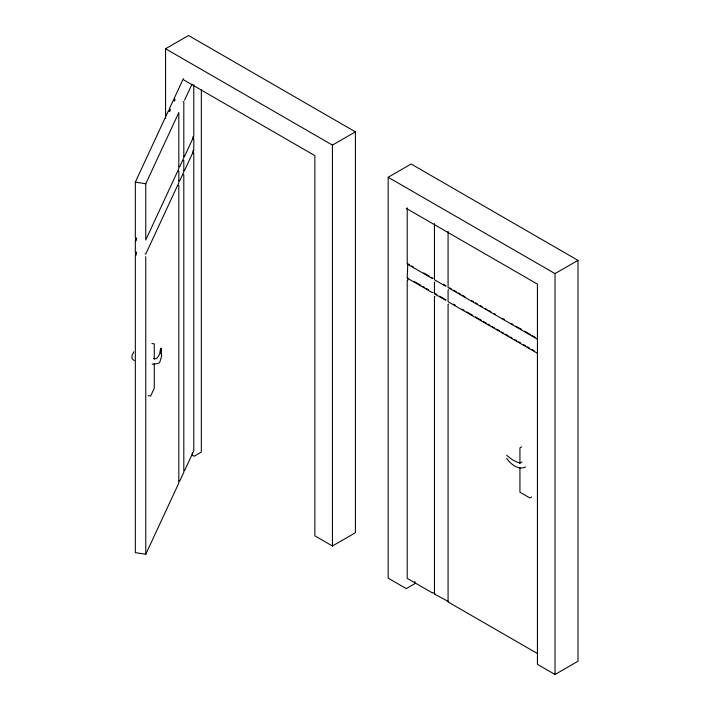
<?xml version="1.0" encoding="UTF-8"?>
<svg xmlns="http://www.w3.org/2000/svg" width="710" height="710" viewBox="0 0 710 710"><rect width="100%" height="100%" fill="white"/><g stroke="black" fill="none" stroke-linecap="round" stroke-linejoin="round"><path stroke-width="1.06" d="M160.371 350.687L159.848 353.793L157.567 357.458L156.182 358.798L153.529 358.39M135.326 238.303L135.326 182.133L168.368 110.92M183.331 78.686L174.065 98.654L174.065 100.864M169.104 111.035L170.027 109.047L170.027 111.248M145.772 183.748L178.822 112.535L178.822 168.714L145.772 239.927L145.772 183.748L135.326 182.133M184.52 100.279L191.931 84.295M136.719 237.85L135.326 240.859L135.326 252.387L136.054 252.494L136.054 255.201M136.719 252.077L135.326 255.085L135.326 552.637L145.772 554.253L178.822 483.04L178.822 185.487L178.095 185.381M152.206 364.186L157.212 363.618L159.351 362.792L159.892 361.86L161.658 356.065L161.099 348.211L160.318 349.906L160.371 353.633M184.52 470.783L193.786 450.806L193.786 153.254M133.773 351.823L132.007 355.621L132.007 358.568L134.226 360.671M165.563 118.526L165.563 48.75L188.523 35.5L355.399 131.847L355.399 532.731L332.44 545.99L314.849 535.828L314.849 155.614L183.686 79.884M165.563 48.75L332.44 145.097L355.399 131.847M414.862 581.437L414.862 583.655L406.271 588.617L388.157 578.153L388.157 177.269L411.117 164.01L577.993 260.357L577.993 661.25L555.034 674.5L537.434 664.338L537.434 284.124L406.271 208.394M434.99 281.994L434.458 282.305L434.458 293.833L445.56 300.241L446.093 299.931L439.623 296.194M433.073 292.413L432.532 292.724L407.212 278.107L407.753 263.721L409.626 264.803M434.99 296.23L434.458 296.54L434.458 594.092L448.622 601.645M448.622 289.866L448.081 290.177L448.081 301.706L537.417 353.278M448.622 304.093L448.081 304.404L448.081 601.956L537.417 653.528M388.157 177.269L555.034 273.607L577.993 260.357M521.672 446.865L519.933 447.877L519.933 463.39M521.957 461.961L520.013 463.089L516.534 461.882L512.505 459.805L506.585 455.332M531.612 496.938L529.864 497.95L519.933 492.207L519.933 467.828M525.569 466.994C518.034 470.428 510.721 464.1 506.585 458.278M183.082 101.681L183.81 101.787L183.81 157.966L179.745 166.717L179.018 166.61M183.784 156.333L184.52 156.448L193.786 136.48L193.786 84.712M183.082 160.398L183.81 160.513L183.81 172.042L179.745 180.793L179.018 180.686M183.784 170.409L184.52 170.524L193.786 150.555L193.786 139.027L193.049 138.911L193.049 136.364M178.095 171.145L178.822 171.261L178.822 182.79L145.772 254.002L145.044 253.887M183.082 174.633L183.81 174.749L183.81 472.292L179.745 481.052L179.018 480.936M151.887 343.507L154.274 343.871L154.274 359.393M148.248 395.674L150.635 396.047L154.274 388.21L154.274 363.822M411.498 265.886L413.38 266.969M423.692 272.924L429.319 276.172M431.201 277.255L433.073 278.338L432.532 278.648L407.212 264.031L407.212 207.852M443.324 284.257L446.093 285.855L445.56 286.166L434.458 279.758L434.458 223.588M449.581 287.87L451.507 288.979M453.424 290.088L456.308 291.748M458.225 292.857L460.151 293.967M462.068 295.076L464.952 296.745M471.671 300.623L473.597 301.732M475.514 302.842L477.44 303.951M480.324 305.62L482.241 306.729M485.125 308.389L487.042 309.498M488.968 310.607L490.885 311.717M493.769 313.376L495.686 314.486M502.414 318.373L504.331 319.482M511.058 323.361L512.984 324.47M515.859 326.139L521.628 329.467M524.504 331.126L530.272 334.454M532.189 335.564L535.074 337.232M537.417 339.202L448.081 287.621L448.081 231.451M414.312 281.586L420.879 285.376M422.761 286.458L424.633 287.541M426.506 288.624L428.387 289.707M434.99 293.523L436.845 294.597M453.424 304.164L455.341 305.273M462.068 309.161L463.994 310.27M466.869 311.93L472.638 315.258M475.514 316.917L481.282 320.245M483.199 321.355L486.084 323.023M488.001 324.133L489.927 325.242M491.844 326.351L494.728 328.011M496.654 329.12L499.529 330.789M501.455 331.898L503.372 333.008M505.298 334.117L508.174 335.777M510.099 336.886L512.016 337.995M514.901 339.655L516.818 340.764M518.744 341.874L520.661 342.983M523.545 344.652L525.471 345.761M527.388 346.87L529.314 347.98M532.189 349.639L534.115 350.749M433.073 592.672L434.99 593.782M432.532 592.983L407.212 578.357L407.212 280.805M555.034 273.607L555.034 674.5M407.753 277.796L407.753 280.494M332.44 145.097L332.44 545.99M201.338 89.85L201.338 452.084L194.158 456.228L192.277 455.137L192.277 452.927M193.049 150.44L193.049 153.147M174.793 100.971L174.793 98.77L174.092 100.287L173.355 100.172L169.299 108.932L169.299 111.133M161.099 348.211L161.099 350.181M145.772 256.7L145.772 554.253M136.054 238.418L136.054 240.974"/></g></svg>
